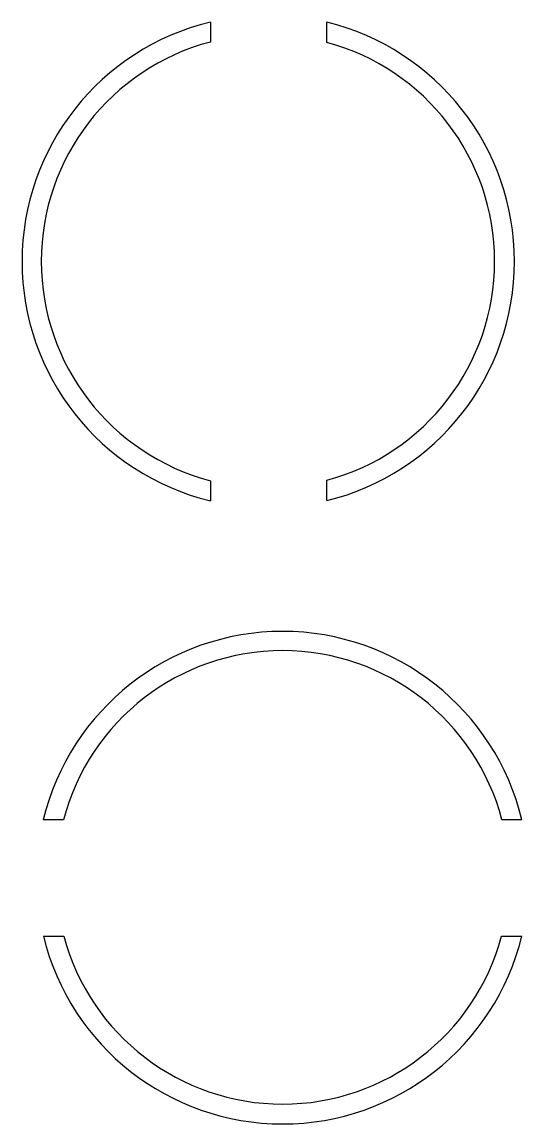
# Model space of a CAD drawing. Header units: inches. Extents: x 8.1 to 43.4, y 8.3 to 85.9.
import ezdxf

# ---------------------------------------------------------------- set-up
doc = ezdxf.new("R2010")
doc.units = ezdxf.units.IN
doc.header["$MEASUREMENT"] = 0

msp = doc.modelspace()

# ---------------------------------------------------------------- linework, layer by layer
at = {"linetype": 'Continuous'}
for p, q in [((21.41, 85.92), (21.41, 84.513)), ((29.6, 84.486), (29.6, 85.906)), ((21.41, 53.603), (21.41, 52.183)), ((29.6, 52.196), (29.6, 53.629)), ((11.039, 29.698), (9.619, 29.698)), ((43.356, 29.698), (41.949, 29.698)), ((9.633, 21.508), (11.065, 21.508)), ((41.923, 21.508), (43.343, 21.508))]:
    msp.add_line(p, q, dxfattribs=at)
for centre, radius, start, end in [((25.477, 69.051), 17.352, 103.55735, 256.44265), ((25.477, 69.051), 17.352, 283.74387, 76.25613), ((25.455, 69.058), 15.976, 104.67008, 255.32992), ((25.455, 69.058), 15.976, 285.03511, 74.96489), ((26.488, 25.631), 17.352, 13.55735, 166.44265), ((26.494, 25.652), 15.976, 14.67008, 165.32992), ((26.488, 25.631), 17.352, 193.74387, 346.25613), ((26.494, 25.652), 15.976, 195.03511, 344.96489)]:
    msp.add_arc(centre, radius, start, end, dxfattribs=at)

doc.saveas('drawing.dxf')
